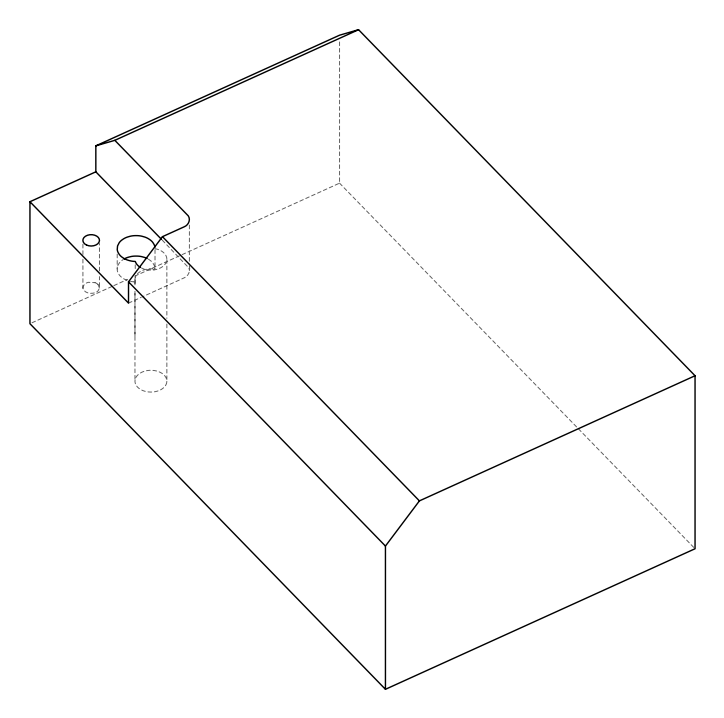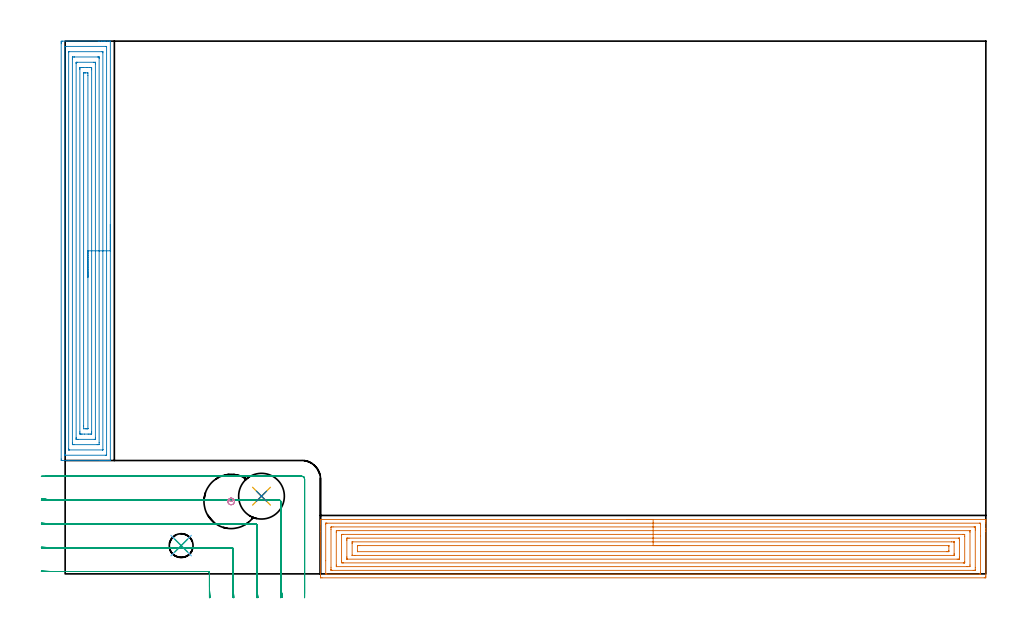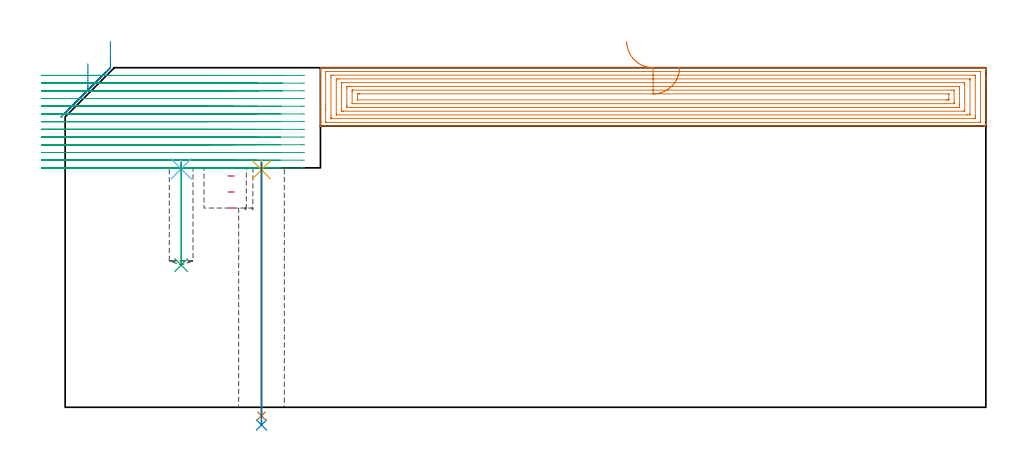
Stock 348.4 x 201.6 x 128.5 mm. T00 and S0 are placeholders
(PLAN: 9 operations, 6 tool changes, 42.8 min)
(1 AREA_MILL | FG_CHAMFER_SURFACE | UGT0205_001 | 16.5 min | 63465 mm3)
(2 AREA_MILL_1 | FG_CHAMFER_SURFACE_1 | UGT0205_001 | 9.19 min | 28791 mm3)
(3 MILL_CORNER_NOTCH_RECTANGULAR | CORNER_NOTCH_RECTANGULAR | NXT0201_011 | Follow Part, ap 3, ae 75% | 15.91 min | 153370 mm3)
(4 MILL_BLIND_HOLE_FROM_SOLID_MATERIAL | STEP1POCKET | UGT0201_100 | Spiral | 0.18 min | 5002 mm3)
(5 SPOT_DRILL | STEP1HOLE | NXT0321_9005460120000 | 0.04 min | 2 mm3)
(6 SPOT_DRILL_1 | STEP1POCKET_1 | NXT0321_9005460120000 | 0.04 min | 9 mm3)
(7 DRILL_THROUGH_HOLE_INTO_CENTER | STEP1HOLE | NXT0301_065 | 0.39 min | 5990 mm3)
(8 DRILL_TO_ENLARGE_THROUGH_HOLE | STEP1HOLE | UGT0301_244 | 0.41 min | 14145 mm3)
(9 DRILL_BLIND_HOLE_INTO_CENTER | STEP1POCKET_1 | NXT0301_061 | 0.16 min | 2260 mm3)
(TOOL UGT0205_001 | Chamfer Mill 20 x 3 x 45 deg. | D20 FL50 Z2)
(TOOL NXT0201_011 | ENDMILL 12mm [2P460-1200-NA 1630] | D12 FL38 Z6)
(TOOL UGT0201_100 | End Mill 18 mm | D18 FL22 Z2)
(TOOL NXT0321_9005460120000 | NC Spot Drill, 142deg, 12mm, Carbide, Uncoated | D12 PA142 FL30 Z2)
(TOOL NXT0301_065 | Carbide Drill 9.4mm [860.1-0940-075A1-MM 2214] | D9.4 PA140 FL98 Z2)
(TOOL UGT0301_244 | Twist Drill 17.3 mm | D17.3 PA118 FL130 Z2)
(TOOL NXT0301_061 | Carbide Drill 9mm [860.1-0900-027A1-MM 2214] | D9 PA140 FL47 Z2)
(OP 1 AREA_MILL)
G17 G21 G94 G90
T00 M6
G54
G17 G0 G90 X212.5 Y20.6 S1061 M3
G43 Z138.5 H0
G94 G1 X212.538 Z137.628 F250.
X212.652 Z136.763
X212.841 Z135.912
X213.103 Z135.08
X213.437 Z134.274
X213.84 Z133.5
X214.308 Z132.764
X214.84 Z132.072
X215.429 Z131.429
X216.072 Z130.839
X216.764 Z130.308
X217.5 Z129.84
X218.274 Z129.437
X219.08 Z129.103
X219.912 Z128.841
X220.764 Z128.652
X221.628 Z128.538
X222.5 Z128.5
X348.249
X348.392 Y20.597 Z128.488
X348.393 Y20.593 Z128.484
X348.4 Y20.287 Z128.186
Y19.852 Z127.751
Y19.255 Z127.15
Y17.192 Z125.089
Y16.608 Z124.503
Y16.018 Z123.913
Y-0.447 Z107.45
X348.395 Y-1.037 Z106.86
X348.391 Y-1.491 Z106.406
X348.266 Y-1.495 Z106.403
X347.803 Y-1.5 Z106.4
X97.197 Y-1.499 Z106.401
X96.734 Y-1.495 Z106.403
X96.609 Y-1.491 Z106.406
X96.604 Y-1.037 Z106.86
X96.6 Y-0.447 Z107.45
Y16.018 Z123.913
Y18.956 Z126.852
Y19.255 Z127.15
Y19.852 Z127.751
Y20.137 Z128.036
Y20.287 Z128.186
X96.607 Y20.593 Z128.484
X96.608 Y20.597 Z128.488
X96.751 Y20.6 Z128.5
X222.5
Y19.186 Z127.086
X346.02 Y19.185 Z127.085
X346.091
X346.387 Y19.179 Z127.079
X346.392 Y19.084 Z126.984
X346.398 Y18.88 Z126.78
X346.4 Y14.341 Z122.241
X346.399 Y0.352 Z108.252
X346.393 Y-0.025 Z107.875
X346.39 Y-0.072 Z107.828
X346.375 Y-0.079 Z107.821
X346.327 Y-0.082 Z107.818
X346.225 Y-0.085 Z107.815
X346.02 Y-0.086 Z107.814
X345.95
X98.98 Y-0.085 Z107.815
X98.91
X98.613 Y-0.079 Z107.821
X98.608 Y0.016 Z107.916
X98.601 Y0.22 Z108.12
X98.6 Y4.98 Z112.88
X98.601 Y18.748 Z126.648
X98.607 Y19.125 Z127.025
X98.61 Y19.172 Z127.072
X98.625 Y19.179 Z127.079
X98.673 Y19.182 Z127.082
X98.775 Y19.185 Z127.085
X98.98 Y19.186 Z127.086
X99.05
X222.5
Y17.771 Z125.671
X343.953
X344.236 Y17.767 Z125.667
X344.329 Y17.764 Z125.664
X344.39 Y17.755 Z125.655
X344.394 Y17.653 Z125.553
X344.398 Y17.49 Z125.39
X344.4 Y17.328 Z125.228
Y16.608 Z124.508
Y2.33 Z110.23
X344.395 Y1.61 Z109.51
X344.391 Y1.456 Z109.356
X344.369 Y1.335 Z109.235
X344.236 Y1.333 Z109.233
X343.628 Y1.329 Z109.229
X101.047
X100.764 Y1.333 Z109.233
X100.671 Y1.335 Z109.235
X100.61 Y1.345 Z109.245
X100.605 Y1.447 Z109.347
X100.602 Y1.61 Z109.51
X100.6 Y1.772 Z109.672
Y2.492 Z110.392
Y16.77 Z124.67
X100.605 Y17.49 Z125.39
X100.609 Y17.644 Z125.544
X100.631 Y17.765 Z125.665
X100.764 Y17.766 Z125.666
X101.373 Y17.771 Z125.671
X222.5
Y16.357 Z124.257
X342.292
X342.339 Y16.356 Z124.256
X342.372 Y16.354 Z124.254
X342.386 Y16.351 Z124.251
X342.39 Y16.338 Z124.238
X342.396 Y16.152 Z124.052
X342.4 Y15.778 Z123.678
Y3.374 Z111.274
X342.394 Y2.959 Z110.859
X342.39 Y2.758 Z110.658
X342.192 Y2.749 Z110.649
X341.56 Y2.744 Z110.644
X341.307 Y2.743 Z110.643
X102.708
X102.661 Y2.744 Z110.644
X102.627 Y2.746 Z110.646
X102.614 Y2.749 Z110.649
X102.61 Y2.762 Z110.662
X102.604 Y2.948 Z110.848
X102.6 Y3.323 Z111.223
Y15.726 Z123.626
X102.606 Y16.141 Z124.041
X102.61 Y16.342 Z124.242
X102.808 Y16.35 Z124.25
X103.44 Y16.356 Z124.256
X103.694 Y16.357 Z124.257
X222.5
Y14.943 Z122.843
X339.777
X339.877 Y14.942 Z122.842
X340.078 Y14.936 Z122.836
X340.39 Y14.925 Z122.825
X340.393 Y14.844 Z122.744
X340.399 Y14.227 Z122.127
X340.4 Y4.522 Z112.422
X340.397 Y4.256 Z112.156
X340.393 Y4.18 Z112.08
X340.391 Y4.167 Z112.067
X340.313 Y4.163 Z112.063
X340.179 Y4.159 Z112.059
X339.978 Y4.157 Z112.057
X339.877
X105.223
X105.123 Y4.158 Z112.058
X104.922 Y4.164 Z112.064
X104.61 Y4.175 Z112.075
X104.607 Y4.256 Z112.156
X104.601 Y4.873 Z112.773
X104.6 Y14.578 Z122.478
X104.603 Y14.844 Z122.744
X104.607 Y14.92 Z122.82
X104.609 Y14.933 Z122.833
X104.688 Y14.937 Z122.837
X104.821 Y14.941 Z122.841
X105.022 Y14.943 Z122.843
X105.123
X222.5
Y13.529 Z121.429
X338.145
X338.266 Y13.527 Z121.427
X338.346 Y13.525 Z121.425
X338.385 Y13.522 Z121.422
X338.39 Y13.481 Z121.381
X338.396 Y13.079 Z120.979
X338.4 Y12.677 Z120.577
Y6.501 Z114.401
X338.397 Y6.021 Z113.921
X338.392 Y5.627 Z113.527
X338.382 Y5.578 Z113.478
X338.333 Y5.575 Z113.475
X338.22 Y5.573 Z113.473
X337.993 Y5.571 Z113.471
X337.556
X106.855
X106.734 Y5.573 Z113.473
X106.654 Y5.575 Z113.475
X106.615 Y5.578 Z113.478
X106.61 Y5.619 Z113.519
X106.604 Y6.021 Z113.921
X106.6 Y6.423 Z114.323
Y12.599 Z120.499
X106.603 Y13.079 Z120.979
X106.608 Y13.473 Z121.373
X106.618 Y13.522 Z121.422
X106.667 Y13.524 Z121.424
X106.78 Y13.527 Z121.427
X107.007 Y13.528 Z121.428
X107.444 Y13.529 Z121.429
X222.5
Y12.115 Z120.015
X335.401
X336.209 Y12.113 Z120.013
X336.295 Y12.112 Z120.012
X336.374 Y12.108 Z120.008
X336.391 Y12.083 Z119.983
X336.394 Y12.071 Z119.971
X336.399 Y12.009 Z119.909
X336.4 Y7.597 Z115.497
X336.398 Y7.408 Z115.308
X336.391 Y7.031 Z114.931
X336.389 Y6.99 Z114.89
X336.384 Y6.989 Z114.889
X336.361 Y6.987 Z114.887
X336.31 Y6.986 Z114.886
X336.209 Y6.985 Z114.885
X109.599
X108.791 Y6.987 Z114.887
X108.705 Y6.988 Z114.888
X108.626 Y6.992 Z114.892
X108.609 Y7.017 Z114.917
X108.606 Y7.029 Z114.929
X108.601 Y7.091 Z114.991
X108.6 Y11.503 Z119.403
X108.602 Y11.692 Z119.592
X108.609 Y12.069 Z119.969
X108.611 Y12.11 Z120.01
X108.616 Y12.111 Z120.011
X108.639 Y12.113 Z120.013
X108.874 Y12.115 Z120.015
X222.5
Y10.7 Z118.6
X334.302
X334.338 Y10.699 Z118.599
X334.374 Y10.696 Z118.596
X334.385 Y10.694 Z118.594
X334.39 Y10.684 Z118.584
X334.394 Y10.64 Z118.54
X334.4 Y10.458 Z118.358
Y10.432 Z118.332
Y8.693 Z116.593
X334.399 Y8.668 Z116.568
X334.393 Y8.454 Z116.354
X334.39 Y8.407 Z116.307
X334.257 Y8.404 Z116.304
X334.076 Y8.401 Z116.301
X333.805 Y8.4 Z116.3
X333.534
X110.698
X110.662 Y8.401 Z116.301
X110.626 Y8.404 Z116.304
X110.615 Y8.406 Z116.306
X110.61 Y8.416 Z116.316
X110.606 Y8.46 Z116.36
X110.6 Y8.642 Z116.542
Y8.668 Z116.568
X110.601 Y10.432 Z118.332
X110.607 Y10.646 Z118.546
X110.61 Y10.693 Z118.593
X110.744 Y10.696 Z118.596
X110.924 Y10.699 Z118.599
X111.195 Y10.7 Z118.6
X111.466
X222.5
X223.372 Z118.638
X224.236 Z118.752
X225.088 Z118.941
X225.92 Z119.203
X226.726 Z119.537
X227.5 Z119.94
X228.236 Z120.409
X228.928 Z120.94
X229.571 Z121.529
X230.16 Z122.172
X230.692 Z122.865
X231.16 Z123.6
X231.563 Z124.374
X231.897 Z125.18
X232.159 Z126.012
X232.348 Z126.864
X232.462 Z127.729
X232.5 Z128.6
G0 Z138.5
M5
M2
(OP 2 AREA_MILL_1)
G17 G21 G94 G90
T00 M6
G54
G17 G0 G90 X17.1 Y132.25 S1061 M3
G43 Z138.5 H0
G94 G1 Y132.212 Z137.628 F250.
Y132.098 Z136.763
Y131.909 Z135.912
Y131.647 Z135.08
Y131.313 Z134.274
Y130.91 Z133.5
Y130.442 Z132.764
Y129.91 Z132.072
Y129.321 Z131.429
Y128.678 Z130.839
Y127.986 Z130.308
Y127.25 Z129.84
Y126.476 Z129.437
Y125.67 Z129.103
Y124.838 Z128.841
Y123.987 Z128.652
Y123.122 Z128.538
Y122.25 Z128.5
Y43.028
X17.094 Y42.91 Z128.492
X16.829 Y42.9 Z128.228
X16.121 Z127.52
X15.371 Z126.77
X14.863 Z126.259
X14.609 Z126.006
X13.98 Z125.377
X13.726 Z125.124
X13.097 Z124.491
X1.317 Z112.714
X-1.243 Z110.154
X-1.345 Y42.902 Z110.052
X-1.492 Y42.91 Z109.905
X-1.499 Y43.057 Z109.899
X-1.5 Y43.473 Z109.9
Y200.612
X-1.499 Y201.027 Z109.901
X-1.494 Y201.497 Z109.903
X-1.491 Y201.591 Z109.905
X-1.029 Y201.6 Z110.368
X12.529 Z123.924
X13.097 Z124.491
X13.726 Z125.124
X13.98 Z125.377
X14.609 Z126.006
X14.863 Z126.259
X15.371 Z126.77
X16.121 Z127.52
X16.629 Z128.027
X16.83 Y201.599 Z128.229
X17.094 Y201.59 Z128.493
X17.1 Y201.472 Z128.5
Y122.25
X15.686 Z127.086
X15.685 Y45.046 Z127.085
X15.684 Y44.942 Z127.084
X15.682 Y44.918 Z127.082
X15.68 Y44.913 Z127.08
X15.663 Y44.909 Z127.063
X15.564 Y44.905 Z126.964
X15.213 Y44.9 Z126.613
X0.204 Z111.604
X0.015 Y44.903 Z111.415
X-0.066 Y44.907 Z111.334
X-0.078 Y44.91 Z111.322
X-0.08 Y44.919 Z111.32
X-0.083 Y44.957 Z111.317
X-0.085 Y45.035 Z111.315
Y199.454
X-0.084 Y199.558 Z111.316
X-0.082 Y199.582 Z111.318
X-0.08 Y199.588 Z111.32
X-0.063 Y199.591 Z111.337
X0.036 Y199.596 Z111.436
X0.387 Y199.6 Z111.787
X15.396 Z126.796
X15.584 Y199.597 Z126.984
X15.666 Y199.593 Z127.066
X15.678 Y199.59 Z127.078
X15.68 Y199.581 Z127.08
X15.683 Y199.543 Z127.083
X15.685 Y199.465 Z127.085
X15.686 Y122.25 Z127.086
X14.271 Z125.671
Y47.034
X14.27 Y46.96 Z125.67
X14.268 Y46.925 Z125.668
X14.266 Y46.914 Z125.666
X14.244 Y46.91 Z125.644
X14.111 Y46.901 Z125.511
X1.62 Y46.9 Z113.02
X1.487 Y46.902 Z112.887
X1.399 Y46.905 Z112.799
X1.335 Y46.91 Z112.735
X1.333 Y46.937 Z112.733
X1.33 Y47.034 Z112.73
X1.329 Y47.327 Z112.729
Y197.466
X1.33 Y197.54 Z112.73
X1.332 Y197.575 Z112.732
X1.334 Y197.586 Z112.734
X1.356 Y197.59 Z112.756
X1.489 Y197.599 Z112.889
X13.98 Y197.6 Z125.38
X14.113 Y197.598 Z125.513
X14.201 Y197.595 Z125.601
X14.265 Y197.59 Z125.665
X14.267 Y197.563 Z125.667
X14.269 Y197.466 Z125.669
X14.271 Y197.173 Z125.671
Y122.25
X12.857 Z124.257
Y49.704
X12.856 Y49.057 Z124.256
X12.853 Y48.964 Z124.253
X12.851 Y48.915 Z124.251
X12.812 Y48.91 Z124.212
X12.613 Y48.905 Z124.013
X12.214 Y48.9 Z123.614
X12.129 Z123.529
X3.3 Z114.7
X2.962 Y48.903 Z114.362
X2.794 Y48.907 Z114.194
X2.756 Y48.91 Z114.156
X2.749 Y48.933 Z114.149
X2.747 Y48.984 Z114.147
X2.743 Y49.462 Z114.143
Y194.796
X2.744 Y195.443 Z114.144
X2.747 Y195.536 Z114.147
X2.749 Y195.585 Z114.149
X2.788 Y195.59 Z114.188
X2.987 Y195.595 Z114.387
X3.386 Y195.6 Z114.786
X3.471 Z114.871
X12.3 Z123.7
X12.638 Y195.597 Z124.038
X12.806 Y195.593 Z124.206
X12.844 Y195.59 Z124.244
X12.85 Y195.567 Z124.25
X12.853 Y195.516 Z124.253
X12.857 Y195.038 Z124.257
Y122.25
X11.443 Z122.843
Y51.372
X11.442 Y51.259 Z122.842
X11.437 Y51.034 Z122.837
X11.433 Y50.909 Z122.833
X11.403 Y50.906 Z122.803
X11.331 Y50.903 Z122.731
X11.028 Y50.9 Z122.428
X4.848 Z116.248
X4.269 Y50.904 Z115.669
X4.186 Y50.907 Z115.586
X4.168 Y50.909 Z115.568
X4.163 Y50.997 Z115.563
X4.159 Y51.146 Z115.559
X4.157 Y51.372 Z115.557
Y51.484
Y193.128
X4.158 Y193.241 Z115.558
X4.163 Y193.466 Z115.563
X4.167 Y193.591 Z115.567
X4.196 Y193.594 Z115.596
X4.269 Y193.597 Z115.669
X4.572 Y193.6 Z115.972
X10.752 Z122.152
X11.331 Y193.597 Z122.731
X11.414 Y193.593 Z122.814
X11.432 Y193.591 Z122.832
X11.437 Y193.503 Z122.837
X11.441 Y193.353 Z122.841
X11.443 Y193.128 Z122.843
Y193.016
Y122.25
X10.029 Z121.429
Y53.688
X10.027 Y53.265 Z121.427
X10.025 Y53.031 Z121.425
X10.022 Y52.923 Z121.422
X9.918 Y52.909 Z121.318
X9.566 Y52.903 Z120.966
X9.044 Y52.9 Z120.444
X8.683 Z120.083
X7.279 Z118.679
X6.396 Z117.796
X6.034 Y52.902 Z117.434
X5.673 Y52.908 Z117.073
X5.578 Y52.911 Z116.978
X5.575 Y52.985 Z116.975
X5.572 Y53.109 Z116.972
X5.571 Y53.265 Z116.971
Y53.732
Y190.812
X5.573 Y191.236 Z116.973
X5.575 Y191.469 Z116.975
X5.578 Y191.577 Z116.978
X5.681 Y191.591 Z117.081
X6.034 Y191.597 Z117.434
X6.556 Y191.6 Z117.956
X6.917 Z118.317
X8.321 Z119.721
X9.204 Z120.604
X9.566 Y191.598 Z120.966
X9.927 Y191.592 Z121.327
X10.022 Y191.589 Z121.422
X10.025 Y191.515 Z121.425
X10.028 Y191.391 Z121.428
X10.029 Y191.236 Z121.429
Y190.769
Y122.25
X8.615 Z120.015
X8.614 Y55.045 Z120.014
X8.613 Y54.942 Z120.013
X8.611 Y54.918 Z120.011
X8.61 Y54.913 Z120.01
X8.565 Y54.91 Z119.965
X8.374 Y54.904 Z119.774
X8.087 Y54.901 Z119.487
X7.943 Y54.9 Z119.343
X7.8 Z119.2
X7.056 Y54.904 Z118.456
X7.022 Y54.91 Z118.422
X6.992 Y54.969 Z118.392
X6.985 Y55.935 Z118.385
X6.986 Y189.455 Z118.386
X6.987 Y189.558 Z118.387
X6.989 Y189.582 Z118.389
X6.99 Y189.587 Z118.39
X7.035 Y189.59 Z118.435
X7.226 Y189.596 Z118.626
X7.513 Y189.599 Z118.913
X7.656 Y189.6 Z119.056
X7.8 Z119.2
X8.544 Y189.596 Z119.944
X8.578 Y189.59 Z119.978
X8.608 Y189.531 Z120.008
X8.615 Y188.565 Z120.015
Y122.25
Y121.378 Z120.053
Y120.514 Z120.167
Y119.662 Z120.355
Y118.83 Z120.618
Y118.024 Z120.952
Y117.25 Z121.354
Y116.514 Z121.823
Y115.822 Z122.354
Y115.179 Z122.944
Y114.59 Z123.587
Y114.059 Z124.279
Y113.59 Z125.015
Y113.187 Z125.788
Y112.853 Z126.594
Y112.591 Z127.426
Y112.402 Z128.278
Y112.288 Z129.143
Y112.25 Z130.015
G0 Z138.5
M5
M2
(OP 3 MILL_CORNER_NOTCH_RECTANGULAR)
G17 G21 G94 G90
T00 M6
G54
G17 G0 G90 X54.76 Y-8.997 S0 M3
G43 Z138.5 H1
Z125.585
G94 G1 X54.632 Y-6. F250.
G2 X54.6 Y-4.472 R36. F500.
G1 Y0.304
G3 X54.004 Y0.9 R0.6
G1 X-4.472
G2 X-6. Y0.932 R36.
G1 X-8.997 Y1.06 F250.
G0 Z138.5
X63.813 Y-8.995
Z125.585
G1 X63.643 Y-6.
G2 X63.6 Y-4.472 R27. F500.
G1 Y9.304
G3 X63.004 Y9.9 R0.6
G1 X-4.472
G2 X-6. Y9.943 R27.
G1 X-8.995 Y10.113 F250.
G0 Z138.5
X72.92 Y-8.989
Z125.585
G1 X72.665 Y-6.
G2 X72.6 Y-4.472 R18. F500.
G1 Y18.304
G3 X72.004 Y18.9 R0.6
G1 X-4.472
G2 X-6. Y18.965 R18.
G1 X-8.989 Y19.22 F250.
G0 Z138.5
X82.24 Y-8.956
Z125.585
G1 X81.731 Y-6.
G2 X81.6 Y-4.472 R9. F500.
G1 Y27.303
G3 X81.003 Y27.9 R0.6
G1 X-4.472
G2 X-6. Y28.031 R9.
G1 X-8.956 Y28.54 F250.
G0 Z138.5
X90.6 Y-7.472
Z125.585
G1 Y-4.472
Y35.9 F500.
G3 X89.6 Y36.9 R1.
G1 X-4.472
X-7.472 F250.
G0 Z138.5
X54.76 Y-8.997
Z122.669
G1 X54.632 Y-6.
G2 X54.6 Y-4.472 R36. F500.
G1 Y0.304
G3 X54.004 Y0.9 R0.6
G1 X-4.472
G2 X-6. Y0.932 R36.
G1 X-8.997 Y1.06 F250.
G0 Z138.5
X63.813 Y-8.995
Z122.669
G1 X63.643 Y-6.
G2 X63.6 Y-4.472 R27. F500.
G1 Y9.304
G3 X63.004 Y9.9 R0.6
G1 X-4.472
G2 X-6. Y9.943 R27.
G1 X-8.995 Y10.113 F250.
G0 Z138.5
X72.92 Y-8.989
Z122.669
G1 X72.665 Y-6.
G2 X72.6 Y-4.472 R18. F500.
G1 Y18.304
G3 X72.004 Y18.9 R0.6
G1 X-4.472
G2 X-6. Y18.965 R18.
G1 X-8.989 Y19.22 F250.
G0 Z138.5
X82.24 Y-8.956
Z122.669
G1 X81.731 Y-6.
G2 X81.6 Y-4.472 R9. F500.
G1 Y27.303
G3 X81.003 Y27.9 R0.6
G1 X-4.472
G2 X-6. Y28.031 R9.
G1 X-8.956 Y28.54 F250.
G0 Z138.5
X90.6 Y-7.472
Z122.669
G1 Y-4.472
Y35.9 F500.
G3 X89.6 Y36.9 R1.
G1 X-4.472
X-7.472 F250.
G0 Z138.5
X54.76 Y-8.997
Z119.754
G1 X54.632 Y-6.
G2 X54.6 Y-4.472 R36. F500.
G1 Y0.304
G3 X54.004 Y0.9 R0.6
G1 X-4.472
G2 X-6. Y0.932 R36.
G1 X-8.997 Y1.06 F250.
G0 Z138.5
X63.813 Y-8.995
Z119.754
G1 X63.643 Y-6.
G2 X63.6 Y-4.472 R27. F500.
G1 Y9.304
G3 X63.004 Y9.9 R0.6
G1 X-4.472
G2 X-6. Y9.943 R27.
G1 X-8.995 Y10.113 F250.
G0 Z138.5
X72.92 Y-8.989
Z119.754
G1 X72.665 Y-6.
G2 X72.6 Y-4.472 R18. F500.
G1 Y18.304
G3 X72.004 Y18.9 R0.6
G1 X-4.472
G2 X-6. Y18.965 R18.
G1 X-8.989 Y19.22 F250.
G0 Z138.5
X82.24 Y-8.956
Z119.754
G1 X81.731 Y-6.
G2 X81.6 Y-4.472 R9. F500.
G1 Y27.303
G3 X81.003 Y27.9 R0.6
G1 X-4.472
G2 X-6. Y28.031 R9.
G1 X-8.956 Y28.54 F250.
G0 Z138.5
X90.6 Y-7.472
Z119.754
G1 Y-4.472
Y35.9 F500.
G3 X89.6 Y36.9 R1.
G1 X-4.472
X-7.472 F250.
G0 Z138.5
X54.76 Y-8.997
Z116.838
G1 X54.632 Y-6.
G2 X54.6 Y-4.472 R36. F500.
G1 Y0.304
G3 X54.004 Y0.9 R0.6
G1 X-5.542
G2 X-6. Y0.903 R36.
G1 X-9. Y0.941 F250.
G0 Z138.5
X63.813 Y-8.995
Z116.838
G1 X63.643 Y-6.
G2 X63.6 Y-4.472 R27. F500.
G1 Y9.304
G3 X63.004 Y9.9 R0.6
G1 X-5.542
G2 X-6. Y9.904 R27.
G1 X-9. Y9.955 F250.
G0 Z138.5
X72.92 Y-8.989
Z116.838
G1 X72.665 Y-6.
G2 X72.6 Y-4.472 R18. F500.
G1 Y18.304
G3 X72.004 Y18.9 R0.6
G1 X-5.542
G2 X-6. Y18.906 R18.
G1 X-8.999 Y18.982 F250.
G0 Z138.5
X82.24 Y-8.956
Z116.838
G1 X81.731 Y-6.
G2 X81.6 Y-4.472 R9. F500.
G1 Y27.303
G3 X81.003 Y27.9 R0.6
G1 X-5.542
G2 X-6. Y27.912 R9.
G1 X-8.996 Y28.064 F250.
G0 Z138.5
X90.6 Y-7.472
Z116.838
G1 Y-4.472
Y35.9 F500.
G3 X89.6 Y36.9 R1.
G1 X-5.542
X-8.542 F250.
G0 Z138.5
X54.669 Y-8.999
Z113.923
G1 X54.608 Y-6.
G2 X54.6 Y-5.261 R36. F500.
G1 Y0.304
G3 X54.004 Y0.9 R0.6
G1 X-6.
X-9. F250.
G0 Z138.5
X63.692 Y-8.999
Z113.923
G1 X63.61 Y-6.
G2 X63.6 Y-5.261 R27. F500.
G1 Y9.304
G3 X63.004 Y9.9 R0.6
G1 X-6.
X-9. F250.
G0 Z138.5
X72.738 Y-8.997
Z113.923
G1 X72.615 Y-6.
G2 X72.6 Y-5.261 R18. F500.
G1 Y18.304
G3 X72.004 Y18.9 R0.6
G1 X-6.
X-9. F250.
G0 Z138.5
X81.877 Y-8.99
Z113.923
G1 X81.63 Y-6.
G2 X81.6 Y-5.261 R9. F500.
G1 Y27.303
G3 X81.003 Y27.9 R0.6
G1 X-6.
X-9. F250.
G0 Z138.5
X90.6 Y-8.261
Z113.923
G1 Y-5.261
Y35.9 F500.
G3 X89.6 Y36.9 R1.
G1 X-6.
X-9. F250.
G0 Z138.5
X54.6 Y-9.
Z111.008
G1 Y-6.
Y0.304 F500.
G3 X54.004 Y0.9 R0.6
G1 X-6.
X-9. F250.
G0 Z138.5
X63.6 Y-9.
Z111.008
G1 Y-6.
Y9.304 F500.
G3 X63.004 Y9.9 R0.6
G1 X-6.
X-9. F250.
G0 Z138.5
X72.6 Y-9.
Z111.008
G1 Y-6.
Y18.304 F500.
G3 X72.004 Y18.9 R0.6
G1 X-6.
X-9. F250.
G0 Z138.5
X81.6 Y-9.
Z111.008
G1 Y-6.
Y27.303 F500.
G3 X81.003 Y27.9 R0.6
G1 X-6.
X-9. F250.
G0 Z138.5
X90.6 Y-9.
Z111.008
G1 Y-6.
Y35.9 F500.
G3 X89.6 Y36.9 R1.
G1 X-6.
X-9. F250.
G0 Z138.5
X54.6 Y-9.
Z108.092
G1 Y-6.
Y0.304 F500.
G3 X54.004 Y0.9 R0.6
G1 X-6.
X-9. F250.
G0 Z138.5
X63.6 Y-9.
Z108.092
G1 Y-6.
Y9.304 F500.
G3 X63.004 Y9.9 R0.6
G1 X-6.
X-9. F250.
G0 Z138.5
X72.6 Y-9.
Z108.092
G1 Y-6.
Y18.304 F500.
G3 X72.004 Y18.9 R0.6
G1 X-6.
X-9. F250.
G0 Z138.5
X81.6 Y-9.
Z108.092
G1 Y-6.
Y27.303 F500.
G3 X81.003 Y27.9 R0.6
G1 X-6.
X-9. F250.
G0 Z138.5
X90.6 Y-9.
Z108.092
G1 Y-6.
Y35.9 F500.
G3 X89.6 Y36.9 R1.
G1 X-6.
X-9. F250.
G0 Z138.5
X54.6 Y-9.
Z105.177
G1 Y-6.
Y0.304 F500.
G3 X54.004 Y0.9 R0.6
G1 X-6.
X-9. F250.
G0 Z138.5
X63.6 Y-9.
Z105.177
G1 Y-6.
Y9.304 F500.
G3 X63.004 Y9.9 R0.6
G1 X-6.
X-9. F250.
G0 Z138.5
X72.6 Y-9.
Z105.177
G1 Y-6.
Y18.304 F500.
G3 X72.004 Y18.9 R0.6
G1 X-6.
X-9. F250.
G0 Z138.5
X81.6 Y-9.
Z105.177
G1 Y-6.
Y27.303 F500.
G3 X81.003 Y27.9 R0.6
G1 X-6.
X-9. F250.
G0 Z138.5
X90.6 Y-9.
Z105.177
G1 Y-6.
Y35.9 F500.
G3 X89.6 Y36.9 R1.
G1 X-6.
X-9. F250.
G0 Z138.5
X54.6 Y-9.
Z102.262
G1 Y-6.
Y0.304 F500.
G3 X54.004 Y0.9 R0.6
G1 X-6.
X-9. F250.
G0 Z138.5
X63.6 Y-9.
Z102.262
G1 Y-6.
Y9.304 F500.
G3 X63.004 Y9.9 R0.6
G1 X-6.
X-9. F250.
G0 Z138.5
X72.6 Y-9.
Z102.262
G1 Y-6.
Y18.304 F500.
G3 X72.004 Y18.9 R0.6
G1 X-6.
X-9. F250.
G0 Z138.5
X81.6 Y-9.
Z102.262
G1 Y-6.
Y27.303 F500.
G3 X81.003 Y27.9 R0.6
G1 X-6.
X-9. F250.
G0 Z138.5
X90.6 Y-9.
Z102.262
G1 Y-6.
Y35.9 F500.
G3 X89.6 Y36.9 R1.
G1 X-6.
X-9. F250.
G0 Z138.5
X54.6 Y-9.
Z99.346
G1 Y-6.
Y0.304 F500.
G3 X54.004 Y0.9 R0.6
G1 X-6.
X-9. F250.
G0 Z138.5
X63.6 Y-9.
Z99.346
G1 Y-6.
Y9.304 F500.
G3 X63.004 Y9.9 R0.6
G1 X-6.
X-9. F250.
G0 Z138.5
X72.6 Y-9.
Z99.346
G1 Y-6.
Y18.304 F500.
G3 X72.004 Y18.9 R0.6
G1 X-6.
X-9. F250.
G0 Z138.5
X81.6 Y-9.
Z99.346
G1 Y-6.
Y27.303 F500.
G3 X81.003 Y27.9 R0.6
G1 X-6.
X-9. F250.
G0 Z138.5
X90.6 Y-9.
Z99.346
G1 Y-6.
Y35.9 F500.
G3 X89.6 Y36.9 R1.
G1 X-6.
X-9. F250.
G0 Z138.5
X54.6 Y-9.
Z96.431
G1 Y-6.
Y0.304 F500.
G3 X54.004 Y0.9 R0.6
G1 X-6.
X-9. F250.
G0 Z138.5
X63.6 Y-9.
Z96.431
G1 Y-6.
Y9.304 F500.
G3 X63.004 Y9.9 R0.6
G1 X-6.
X-9. F250.
G0 Z138.5
X72.6 Y-9.
Z96.431
G1 Y-6.
Y18.304 F500.
G3 X72.004 Y18.9 R0.6
G1 X-6.
X-9. F250.
G0 Z138.5
X81.6 Y-9.
Z96.431
G1 Y-6.
Y27.303 F500.
G3 X81.003 Y27.9 R0.6
G1 X-6.
X-9. F250.
G0 Z138.5
X90.6 Y-9.
Z96.431
G1 Y-6.
Y35.9 F500.
G3 X89.6 Y36.9 R1.
G1 X-6.
X-9. F250.
G0 Z138.5
X54.6 Y-9.
Z93.515
G1 Y-6.
Y0.304 F500.
G3 X54.004 Y0.9 R0.6
G1 X-6.
X-9. F250.
G0 Z138.5
X63.6 Y-9.
Z93.515
G1 Y-6.
Y9.304 F500.
G3 X63.004 Y9.9 R0.6
G1 X-6.
X-9. F250.
G0 Z138.5
X72.6 Y-9.
Z93.515
G1 Y-6.
Y18.304 F500.
G3 X72.004 Y18.9 R0.6
G1 X-6.
X-9. F250.
G0 Z138.5
X81.6 Y-9.
Z93.515
G1 Y-6.
Y27.303 F500.
G3 X81.003 Y27.9 R0.6
G1 X-6.
X-9. F250.
G0 Z138.5
X90.6 Y-9.
Z93.515
G1 Y-6.
Y35.9 F500.
G3 X89.6 Y36.9 R1.
G1 X-6.
X-9. F250.
G0 Z138.5
X54.6 Y-9.
Z90.6
G1 Y-6.
Y0.304 F500.
G3 X54.004 Y0.9 R0.6
G1 X-6.
X-9. F250.
G0 Z138.5
X63.6 Y-9.
Z90.6
G1 Y-6.
Y9.304 F500.
G3 X63.004 Y9.9 R0.6
G1 X-6.
X-9. F250.
G0 Z138.5
X72.6 Y-9.
Z90.6
G1 Y-6.
Y18.304 F500.
G3 X72.004 Y18.9 R0.6
G1 X-6.
X-9. F250.
G0 Z138.5
X81.6 Y-9.
Z90.6
G1 Y-6.
Y27.303 F500.
G3 X81.003 Y27.9 R0.6
G1 X-6.
X-9. F250.
G0 Z138.5
X90.6 Y-9.
Z90.6
G1 Y-6.
Y35.9 F500.
G3 X89.6 Y36.9 R1.
G1 X-6.
X-9. F250.
G0 Z138.5
M5
M2
(OP 4 MILL_BLIND_HOLE_FROM_SOLID_MATERIAL)
G17 G21 G94 G90
T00 M6
G54
G17 G0 G90 X62.8 Y27.4 S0 M3
G43 Z138.5 H0
Z87.533
G94 G3 X63.425 Y28.025 R0.625 F250.
X62.8 Y28.65 R0.625
X61.55 Y27.4 R1.25
X62.8 Y28.65 R-1.25
X62.175 Y28.025 R0.625
X62.8 Y27.4 R0.625
G0 Z138.5
Z81.467
G3 X63.425 Y28.025 R0.625
X62.8 Y28.65 R0.625
X61.55 Y27.4 R1.25
X62.8 Y28.65 R-1.25
X62.175 Y28.025 R0.625
X62.8 Y27.4 R0.625
G0 Z138.5
Z75.4
G3 X63.425 Y28.025 R0.625
X62.8 Y28.65 R0.625
X61.55 Y27.4 R1.25
X62.8 Y28.65 R-1.25
X62.175 Y28.025 R0.625
X62.8 Y27.4 R0.625
G0 Z138.5
M5
M2
(OP 5 SPOT_DRILL)
G17 G21 G94 G90
T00 M6
G54
G17 G0 G90 X74.3 Y29.4 S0 M3
G43 Z138.5 H0
G94 G81 G98 Z89.855 F250. R93.6
G80
M5
M2
(OP 6 SPOT_DRILL_1)
G17 G21 G94 G90
T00 M6
G54
G17 G0 G90 X43.9 Y10.7 S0 M3
G43 Z138.5 H0
G94 G81 G98 Z90.213 F250. R93.6
G80
M5
M2
(OP 7 DRILL_THROUGH_HOLE_INTO_CENTER)
G17 G21 G94 G90
T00 M6
G54
G17 G0 G90 X74.3 Y29.4 S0 M3
G43 Z138.5 H1
G94 G73 G98 Z-3.211 F250. Q9.381 R92.6
G80
M5
M2
(OP 8 DRILL_TO_ENLARGE_THROUGH_HOLE)
G17 G21 G94 G90
T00 M6
G54
G17 G0 G90 X74.3 Y29.4 S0 M3
G43 Z138.5 H0
G94 G73 G98 Z-6.697 F250. Q16.216 R92.6
G80
M5
M2
(OP 9 DRILL_BLIND_HOLE_INTO_CENTER)
G17 G21 G94 G90
T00 M6
G54
G17 G0 G90 X43.9 Y10.7 S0 M3
G43 Z138.5 H1
G94 G81 G98 Z53.8 F250. R92.6
G80
M5
M2
